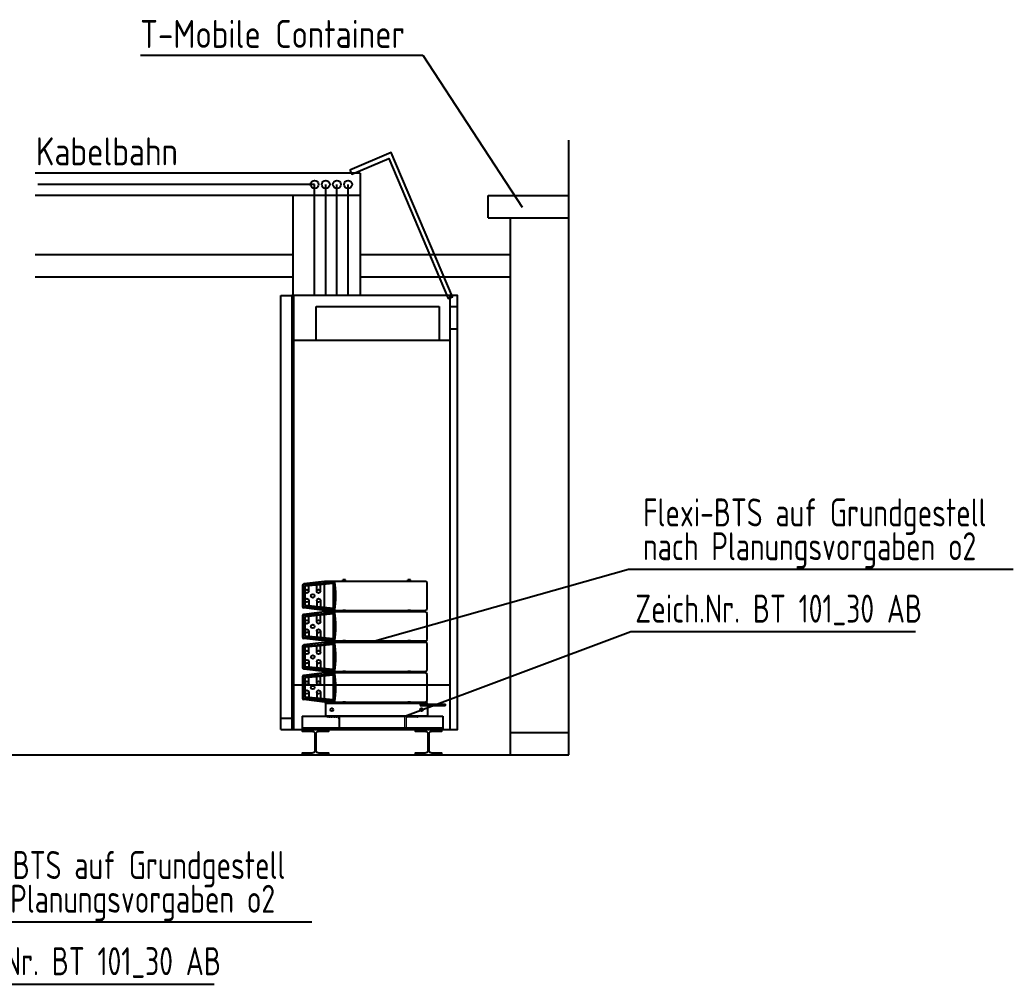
# Model space of a CAD drawing. Header units: millimetres. Extents: x -139278 to 641613, y -260926 to 217780.
# Drawn here: x 336979 to 341418, y 23207 to 27517 of the extents above; entities that cross this region are included whole.
import ezdxf

# ---------------------------------------------------------------- set-up
doc = ezdxf.new("R2010")
doc.units = ezdxf.units.MM
doc.linetypes.add('GESTRICHELT', pattern=[0.75, 0.5, -0.25])
doc.linetypes.add('MITTE', pattern=[50.8, 31.75, -6.35, 6.35, -6.35])
for name, color, linetype, lineweight in [('10_30_Sektorantenne_MHA', 21, 'Continuous', 25), ('10_30_Stahlbau', 6, 'Continuous', 25), ('10_31_Antennentraeger_VDK', 16, 'GESTRICHELT', 18), ('10_31_AntennentraegerAchse', 61, 'MITTE', 18), ('70_T-Mobile', 220, 'Continuous', 25)]:
    doc.layers.add(name, color=color, linetype=linetype, lineweight=lineweight)
doc.styles.add('ISOCP', font='ISOCP', dxfattribs={"width": 0.9})

msp = doc.modelspace()

# ---------------------------------------------------------------- linework, layer by layer
at = {"ltscale": 5}
msp.add_line((339431.868, 24231.412), (339431.868, 26979.431), dxfattribs=at)
for p, q in [((338499.325, 26831.412), (337047.178, 26831.412)), ((338499.325, 26831.412), (338499.325, 26285.412)), ((338499.325, 26731.412), (337047.178, 26731.412)), ((338199.325, 26731.412), (338199.325, 26285.412)), ((338145.254, 25777.203), (338145.254, 26285.412)), ((338145.254, 26285.412), (338195.254, 26285.412)), ((338302.754, 26085.412), (338302.754, 26235.412)), ((338302.754, 26235.412), (338852.754, 26235.412)), ((338852.754, 26235.412), (338852.754, 26085.412)), ((338902.754, 26235.412), (338935.254, 26235.412)), ((338195.254, 26135.412), (338202.754, 26135.412)), ((338902.754, 26135.412), (338935.254, 26135.412)), ((338202.754, 26085.412), (338902.754, 26085.412)), ((338145.254, 24345.412), (338145.254, 25777.203)), ((338202.754, 24545.412), (338902.754, 24545.412)), ((338145.254, 24395.412), (338202.754, 24395.412)), ((338195.254, 24395.412), (338202.754, 24395.412)), ((338195.254, 24395.412), (338195.254, 24345.412)), ((338745.254, 24345.412), (338360.254, 24345.412)), ((332578.84, 24231.412), (339431.868, 24231.412))]:
    msp.add_line(p, q)
at = {"ltscale": 4}
for p, q in [((338296.061, 26781.002), (337059.781, 26781.002)), ((338296.061, 26285.412), (338296.061, 26781.002)), ((338346.061, 26285.412), (338346.061, 26781.002)), ((338396.061, 26285.412), (338396.061, 26781.002)), ((338446.061, 26285.412), (338446.061, 26781.002))]:
    msp.add_line(p, q, dxfattribs=at)
at = {"color": 252}
msp.add_lwpolyline([(338454.243, 26845.446), (338462.061, 26827.037), (338627.74, 26897.399), (338627.74, 26897.399), (338893.55, 26271.503), (338911.958, 26279.321), (338638.33, 26923.625), (338454.243, 26845.446)], close=True, dxfattribs=at)
for points in [[(338292.354, 26285.412), (338195.254, 26285.412), (338195.254, 24457.262)], [(338902.754, 25505.562), (338902.754, 26285.412), (338202.754, 26285.412), (338202.754, 25505.562)], [(338935.254, 25505.507), (338935.254, 26285.412), (338292.354, 26285.412)], [(338145.254, 24345.412), (338935.254, 24345.412), (338935.254, 25505.507)], [(338202.754, 25505.562), (338202.754, 24345.412), (338902.754, 24345.412)], [(338902.754, 24345.412), (338902.754, 25505.562)], [(338195.254, 24457.262), (338195.254, 24395.412), (338202.754, 24395.412)]]:
    msp.add_lwpolyline(points)
at = {"ltscale": 5}
for points in [[(338285.754, 24239.412), (338240.254, 24239.412), (338240.254, 24231.412), (338360.254, 24231.412), (338360.254, 24239.412), (338314.754, 24239.412, -0.41421356), (338302.754, 24251.412), (338302.754, 24325.412, -0.41421356), (338314.754, 24337.412), (338360.254, 24337.412), (338360.254, 24345.412), (338240.254, 24345.412), (338240.254, 24337.412), (338285.754, 24337.412, -0.41421356), (338297.754, 24325.412), (338297.754, 24251.412, -0.41421356)], [(338790.754, 24239.412), (338745.254, 24239.412), (338745.254, 24231.412), (338865.254, 24231.412), (338865.254, 24239.412), (338819.754, 24239.412, -0.41421356), (338807.754, 24251.412), (338807.754, 24325.412, -0.41421356), (338819.754, 24337.412), (338865.254, 24337.412), (338865.254, 24345.412), (338745.254, 24345.412), (338745.254, 24337.412), (338790.754, 24337.412, -0.41421356), (338802.754, 24325.412), (338802.754, 24251.412, -0.41421356)]]:
    msp.add_lwpolyline(points, format="xyb", close=True, dxfattribs=at)
for centre in [(338296.061, 26781.002), (338346.061, 26781.002), (338396.061, 26781.002), (338446.061, 26781.002)]:
    msp.add_circle(centre, 17.652)
at = {"layer": '10_30_Sektorantenne_MHA'}
for p, q in [((338566.095, 24740.746), (339698.838, 25061.659)), ((339698.838, 25061.659), (341417.849, 25061.659)), ((338243.52, 24993.869), (338247.702, 24990.985)), ((338247.702, 24990.985), (338381.592, 25004.306)), ((338247.702, 24893.397), (338247.702, 24990.985)), ((338340.437, 25007.191), (338247.926, 24996.172)), ((338378.592, 24997.978), (338253.702, 24985.552)), ((338306.089, 24962.532), (338306.089, 24990.764)), ((338322.27, 24962.532), (338322.27, 24992.374)), ((338340.437, 24877.191), (338340.437, 25007.191)), ((338791.754, 25007.191), (338340.437, 25007.191)), ((338378.592, 24997.927), (338378.592, 24886.404)), ((338385.774, 25007.191), (338381.592, 25004.306)), ((338381.592, 25004.306), (338381.592, 24880.076)), ((338434.754, 25013.635), (338422.754, 25013.635)), ((338422.754, 25007.191), (338422.754, 25013.635)), ((338434.754, 25007.191), (338434.754, 25013.635)), ((338724.754, 25013.635), (338712.754, 25013.635)), ((338712.754, 25007.191), (338712.754, 25013.635)), ((338724.754, 25007.191), (338724.754, 25013.635)), ((338798.754, 24884.191), (338798.754, 25000.191)), ((338241.754, 24989.222), (338241.754, 24895.16)), ((338253.702, 24898.83), (338253.702, 24985.552)), ((338269.883, 24962.532), (338269.883, 24987.162)), ((338269.883, 24921.849), (338269.883, 24897.22)), ((338306.089, 24921.849), (338306.089, 24893.617)), ((338322.27, 24921.849), (338322.27, 24892.007)), ((338243.52, 24890.512), (338247.702, 24893.397)), ((338243.52, 24857.425), (338247.702, 24854.54)), ((338381.592, 24880.076), (338247.702, 24893.397)), ((338247.702, 24854.54), (338381.592, 24867.861)), ((338340.437, 24877.191), (338247.926, 24888.209)), ((338340.437, 24870.746), (338247.926, 24859.728)), ((338378.592, 24886.404), (338253.702, 24898.83)), ((338378.592, 24861.533), (338253.702, 24849.107)), ((338340.437, 24877.191), (338791.754, 24877.191)), ((338340.437, 24740.746), (338340.437, 24870.746)), ((338791.754, 24870.746), (338340.437, 24870.746)), ((338378.592, 24861.482), (338378.592, 24749.959)), ((338385.774, 24877.191), (338381.592, 24880.076)), ((338385.774, 24870.746), (338381.592, 24867.861)), ((338381.592, 24867.861), (338381.592, 24743.631)), ((338434.754, 24877.191), (338422.754, 24877.191)), ((338422.754, 24870.746), (338422.754, 24877.191)), ((338434.754, 24877.191), (338422.754, 24877.191)), ((338422.754, 24870.746), (338422.754, 24877.191)), ((338434.754, 24870.746), (338434.754, 24877.191)), ((338434.754, 24870.746), (338434.754, 24877.191)), ((338724.754, 24877.191), (338712.754, 24877.191)), ((338712.754, 24870.746), (338712.754, 24877.191)), ((338724.754, 24877.191), (338712.754, 24877.191)), ((338712.754, 24870.746), (338712.754, 24877.191)), ((338724.754, 24870.746), (338724.754, 24877.191)), ((338724.754, 24870.746), (338724.754, 24877.191)), ((338798.754, 24747.746), (338798.754, 24863.746)), ((338241.754, 24852.777), (338241.754, 24758.716)), ((338247.702, 24756.952), (338247.702, 24854.54)), ((338253.702, 24762.385), (338253.702, 24849.107)), ((338269.883, 24826.088), (338269.883, 24850.717)), ((338306.089, 24826.088), (338306.089, 24854.32)), ((338322.27, 24826.088), (338322.27, 24855.93)), ((338269.883, 24785.405), (338269.883, 24760.775)), ((338306.089, 24785.405), (338306.089, 24757.173)), ((338322.27, 24785.405), (338322.27, 24755.563)), ((338699.754, 24405.412), (339708.974, 24782.799)), ((339708.974, 24782.799), (340980.957, 24782.799)), ((338243.52, 24754.068), (338247.702, 24756.952)), ((338381.592, 24743.631), (338247.702, 24756.952)), ((338247.702, 24718.095), (338381.592, 24731.417)), ((338340.437, 24740.746), (338247.926, 24751.765)), ((338340.437, 24734.302), (338247.926, 24723.283)), ((338378.592, 24749.959), (338253.702, 24762.385)), ((338378.592, 24725.089), (338253.702, 24712.663)), ((338340.437, 24740.746), (338791.754, 24740.746)), ((338340.437, 24604.302), (338340.437, 24734.302)), ((338791.754, 24734.302), (338340.437, 24734.302)), ((338378.592, 24725.038), (338378.592, 24613.514)), ((338385.774, 24740.746), (338381.592, 24743.631)), ((338385.774, 24734.302), (338381.592, 24731.417)), ((338381.592, 24731.417), (338381.592, 24607.186)), ((338434.754, 24740.746), (338422.754, 24740.746)), ((338422.754, 24734.302), (338422.754, 24740.746)), ((338434.754, 24734.302), (338434.754, 24740.746)), ((338724.754, 24740.746), (338712.754, 24740.746)), ((338712.754, 24734.302), (338712.754, 24740.746)), ((338724.754, 24734.302), (338724.754, 24740.746)), ((338798.754, 24611.302), (338798.754, 24727.302)), ((338241.754, 24716.332), (338241.754, 24622.271)), ((338243.52, 24720.98), (338247.702, 24718.095)), ((338247.702, 24620.508), (338247.702, 24718.095)), ((338253.702, 24625.94), (338253.702, 24712.663)), ((338269.883, 24689.643), (338269.883, 24714.273)), ((338306.089, 24689.643), (338306.089, 24717.875)), ((338322.27, 24689.643), (338322.27, 24719.485)), ((338269.883, 24648.96), (338269.883, 24624.331)), ((338306.089, 24648.96), (338306.089, 24620.728)), ((338322.27, 24648.96), (338322.27, 24619.118)), ((338243.52, 24617.623), (338247.702, 24620.508)), ((338381.592, 24607.186), (338247.702, 24620.508)), ((338247.702, 24581.651), (338381.592, 24594.972)), ((338340.437, 24604.302), (338247.926, 24615.32)), ((338340.437, 24597.857), (338247.926, 24586.839)), ((338378.592, 24613.514), (338253.702, 24625.94)), ((338340.437, 24604.302), (338791.754, 24604.302)), ((338340.437, 24467.857), (338340.437, 24597.857)), ((338791.754, 24597.857), (338340.437, 24597.857)), ((338385.774, 24604.302), (338381.592, 24607.186)), ((338385.774, 24597.857), (338381.592, 24594.972)), ((338381.592, 24594.972), (338381.592, 24470.742)), ((338434.754, 24604.302), (338422.754, 24604.302)), ((338422.754, 24597.857), (338422.754, 24604.302)), ((338434.754, 24597.857), (338434.754, 24604.302)), ((338724.754, 24604.302), (338712.754, 24604.302)), ((338712.754, 24597.857), (338712.754, 24604.302)), ((338724.754, 24597.857), (338724.754, 24604.302)), ((338798.754, 24474.857), (338798.754, 24590.857)), ((338241.754, 24579.888), (338241.754, 24485.826)), ((338243.52, 24584.535), (338247.702, 24581.651)), ((338247.702, 24484.063), (338247.702, 24581.651)), ((338378.592, 24588.644), (338253.702, 24576.218)), ((338253.702, 24489.496), (338253.702, 24576.218)), ((338269.883, 24553.199), (338269.883, 24577.828)), ((338306.089, 24553.199), (338306.089, 24581.43)), ((338322.27, 24553.199), (338322.27, 24583.04)), ((338378.592, 24588.593), (338378.592, 24477.07)), ((338269.883, 24512.515), (338269.883, 24487.886)), ((338306.089, 24512.515), (338306.089, 24484.284)), ((338322.27, 24512.515), (338322.27, 24482.674)), ((338243.52, 24481.178), (338247.702, 24484.063)), ((338381.592, 24470.742), (338247.702, 24484.063)), ((338340.437, 24467.857), (338247.926, 24478.875)), ((338378.592, 24477.07), (338253.702, 24489.496)), ((338340.437, 24467.857), (338791.754, 24467.857)), ((338801.754, 24461.412), (338345.754, 24461.412)), ((338345.754, 24461.412), (338345.754, 24405.412)), ((338385.774, 24467.857), (338381.592, 24470.742)), ((338434.754, 24467.857), (338422.754, 24467.857)), ((338422.754, 24461.412), (338422.754, 24467.857)), ((338434.754, 24461.412), (338434.754, 24467.857)), ((338724.754, 24467.857), (338712.754, 24467.857)), ((338712.754, 24461.412), (338712.754, 24467.857)), ((338724.754, 24461.412), (338724.754, 24467.857)), ((338768.234, 24457.084), (338768.234, 24452.423)), ((338879.65, 24457.084), (338768.234, 24457.084)), ((338768.234, 24457.084), (338768.234, 24452.423)), ((338801.754, 24405.412), (338801.754, 24461.412)), ((338768.234, 24452.423), (338879.65, 24452.423)), ((338345.754, 24405.412), (338801.754, 24405.412)), ((336565.681, 23486.074), (338284.691, 23486.074)), ((336575.816, 23207.214), (337847.8, 23207.214))]:
    msp.add_line(p, q, dxfattribs=at)
for centre, radius in [((338261.792, 24962.532), 8.09), ((338287.986, 24942.191), 8.09), ((338314.18, 24962.532), 8.09), ((338261.792, 24921.849), 8.09), ((338314.18, 24921.849), 8.09), ((338261.792, 24826.088), 8.09), ((338287.986, 24805.746), 8.09), ((338314.18, 24826.088), 8.09), ((338261.792, 24785.405), 8.09), ((338314.18, 24785.405), 8.09), ((338261.792, 24689.643), 8.09), ((338314.18, 24689.643), 8.09), ((338261.792, 24648.96), 8.09), ((338287.986, 24669.302), 8.09), ((338314.18, 24648.96), 8.09), ((338261.792, 24553.199), 8.09), ((338314.18, 24553.199), 8.09), ((338261.792, 24512.515), 8.09), ((338287.986, 24532.857), 8.09), ((338314.18, 24512.515), 8.09), ((338373.293, 24433.412), 6.592), ((338774.382, 24433.412), 6.592)]:
    msp.add_circle(centre, radius, dxfattribs=at)
for centre, radius, start, end in [((338248.754, 24989.222), 7, 96.792203, 180), ((338037.531, 24942.191), 354.257, 349.427334, 10.572666), ((338791.754, 25000.191), 7, 0, 90), ((338248.754, 24895.16), 7, 180, 263.207797), ((338248.754, 24852.777), 7, 96.792203, 180), ((338037.531, 24805.746), 354.257, 349.427334, 10.572666), ((338791.754, 24884.191), 7, 270, 0), ((338791.754, 24863.746), 7, 0, 90), ((338248.754, 24758.716), 7, 180, 263.207797), ((338248.754, 24716.332), 7, 96.792203, 180), ((338037.531, 24669.302), 354.257, 349.427334, 10.572666), ((338791.754, 24747.746), 7, 270, 0), ((338791.754, 24727.302), 7, 0, 90), ((338248.754, 24622.271), 7, 180, 263.207797), ((338037.531, 24532.857), 354.257, 349.427334, 10.572666), ((338791.754, 24611.302), 7, 270, 0), ((338791.754, 24590.857), 7, 0, 90), ((338248.754, 24579.888), 7, 96.792203, 180), ((338248.754, 24485.826), 7, 180, 263.207797), ((338791.754, 24474.857), 7, 270, 0), ((338879.025, 24454.762), 2.405, 283.353854, 74.91749)]:
    msp.add_arc(centre, radius, start, end, dxfattribs=at)
at = {"layer": '10_30_Stahlbau'}
for p, q in [((338240.254, 24405.412), (338869.254, 24405.412)), ((338240.254, 24405.412), (338240.254, 24345.412)), ((338801.754, 24405.412), (338345.754, 24405.412)), ((338869.254, 24405.412), (338869.254, 24345.412)), ((338869.254, 24350.412), (338240.254, 24350.412)), ((338240.254, 24345.412), (338869.254, 24345.412))]:
    msp.add_line(p, q, dxfattribs=at)
at = {"layer": '10_31_Antennentraeger_VDK', "ltscale": 10}
for p, q in [((338258.254, 24350.412), (338258.254, 24345.412)), ((338272.254, 24350.412), (338272.254, 24345.412)), ((338837.254, 24350.412), (338837.254, 24345.412)), ((338851.254, 24350.412), (338851.254, 24345.412))]:
    msp.add_line(p, q, dxfattribs=at)
for points in [[(338396.754, 24400.412, -0.41421356), (338404.754, 24392.412), (338404.754, 24349.412, 0.41421356), (338408.754, 24345.412), (338409.754, 24345.412), (338409.754, 24405.412), (338349.754, 24405.412), (338349.754, 24404.412, 0.41421356), (338353.754, 24400.412)], [(338712.754, 24400.412, 0.41421356), (338704.754, 24392.412), (338704.754, 24349.412, -0.41421356), (338700.754, 24345.412), (338699.754, 24345.412), (338699.754, 24405.412), (338759.754, 24405.412), (338759.754, 24404.412, -0.41421356), (338755.754, 24400.412)]]:
    msp.add_lwpolyline(points, format="xyb", close=True, dxfattribs=at)
at = {"layer": '10_31_AntennentraegerAchse', "ltscale": 15}
for p, q in [((338265.254, 24353.412), (338265.254, 24342.412)), ((338844.254, 24353.412), (338844.254, 24342.412))]:
    msp.add_line(p, q, dxfattribs=at)
at = {"layer": '70_T-Mobile'}
for p, q in [((337518.421, 27358.881), (338779.858, 27358.881)), ((338779.858, 27358.881), (339224.007, 26679.286)), ((339071.684, 26631.412), (339071.684, 26731.412)), ((339071.684, 26731.412), (339431.868, 26731.412)), ((339071.684, 26631.412), (339431.868, 26631.412)), ((339171.684, 24231.412), (339171.684, 26631.412)), ((337584.947, 26466.473), (337047.178, 26466.473)), ((338199.325, 26466.473), (337584.947, 26466.473)), ((339171.684, 26466.473), (338499.325, 26466.473)), ((337584.947, 26366.473), (337047.178, 26366.473)), ((338199.325, 26366.473), (337584.947, 26366.473)), ((339171.684, 26366.473), (338499.325, 26366.473)), ((339171.684, 24331.412), (339431.868, 24331.412))]:
    msp.add_line(p, q, dxfattribs=at)

# ---------------------------------------------------------------- texts
at = {"style": 'ISOCP', "width": 0.9}
msp.add_text('Kabelbahn', height=125, dxfattribs=at).set_placement((337050.256, 26866.326))
at = {"layer": '10_30_Sektorantenne_MHA', "style": 'ISOCP', "width": 0.8}
for s, p in [('Flexi-BTS auf Grundgestell', (339764.452, 25252.693)), ('nach Planungsvorgaben o2', (339764.452, 25101.71)), ('Zeich.Nr. BT 101_30 AB ', (339729.436, 24822.85)), ('Flexi-BTS auf Grundgestell', (336631.294, 23677.108)), ('nach Planungsvorgaben o2', (336631.294, 23526.125)), ('Zeich.Nr. BT 101_30 AB ', (336596.279, 23247.265))]:
    msp.add_text(s, height=125, dxfattribs=at).set_placement(p)
at = {"layer": '70_T-Mobile', "style": 'ISOCP', "width": 0.9}
msp.add_text('T-Mobile Container', height=125, dxfattribs=at).set_placement((337516.615, 27391.156))

doc.saveas('drawing.dxf')
